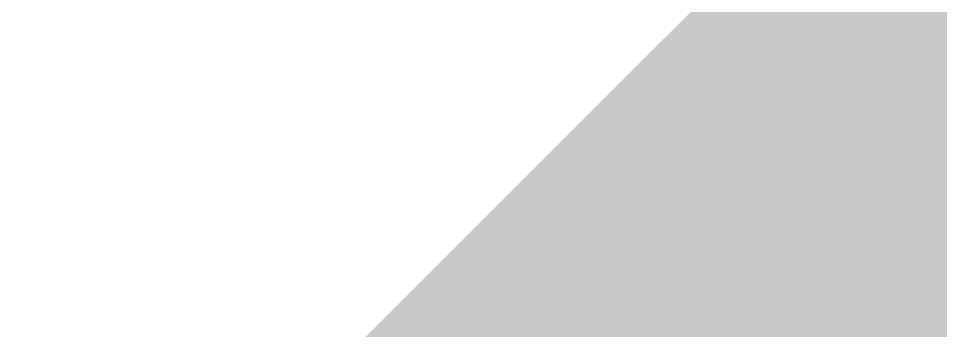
# Model space of a CAD drawing. Header units: millimetres. Extents: x 0 to 1189, y 0 to 841.
# Drawn here: x 1072.1647 to 1072.2323, y 60.3205 to 60.3434 of the extents above; entities that cross this region are included whole.
import ezdxf

# ---------------------------------------------------------------- set-up
doc = ezdxf.new("R2010")
doc.units = ezdxf.units.MM

msp = doc.modelspace()

# ---------------------------------------------------------------- hatches: boundary and pattern name
at = {"true_color": 0xd5a748}
msp.add_hatch(color=7, dxfattribs=at).paths.add_polyline_path([(1072.164707, 60.468851), (1072.164707, 60.452073), (1072.164707, 60.435518), (1072.164707, 60.419073), (1072.189873, 60.402295), (1072.214707, 60.38574), (1072.239374, 60.369295), (1072.222597, 60.352517), (1072.206042, 60.335962), (1072.189596, 60.319517), (1072.387176, 60.320699), (1072.580044, 60.297485), (1072.77394, 60.259758), (1072.815214, 60.250897), (1072.856498, 60.242079), (1072.897788, 60.233301), (1072.91915, 60.228808), (1072.940225, 60.22437), (1072.961155, 60.219961), (1073.160779, 60.184342), (1073.360851, 60.160437), (1073.563195, 60.145144), (1073.580488, 60.144139), (1073.597548, 60.143155), (1073.614492, 60.142182), (1074.286496, 60.119754), (1074.956471, 60.14124), (1075.624278, 60.219961), (1075.624278, 60.236738), (1075.624278, 60.253293), (1075.624278, 60.269739), (1075.525962, 60.270249), (1075.428995, 60.267253), (1075.331011, 60.259186), (1075.022517, 60.227825), (1074.713974, 60.213771), (1074.403722, 60.210503), (1074.350755, 60.210574), (1074.327622, 60.210606), (1074.314495, 60.210627), (1073.605792, 60.234191), (1072.912809, 60.312272), (1072.217796, 60.455137), (1072.199906, 60.459754), (1072.182249, 60.464316)])
at = {"true_color": 0xd5a84e}
msp.add_hatch(color=7, dxfattribs=at).paths.add_polyline_path([(1072.164707, 60.468851), (1072.164707, 60.452073), (1072.164707, 60.435518), (1072.164707, 60.419073), (1072.189873, 60.402295), (1072.214707, 60.38574), (1072.239374, 60.369295), (1072.222597, 60.352517), (1072.206042, 60.335962), (1072.189596, 60.319517), (1072.270556, 60.319675), (1072.350127, 60.315691), (1072.430721, 60.307072), (1072.525775, 60.295444), (1072.624579, 60.292218), (1072.811821, 60.294628), (1072.811821, 60.303016), (1072.811821, 60.311294), (1072.811821, 60.319517), (1072.613131, 60.361978), (1072.415159, 60.406901), (1072.217796, 60.455137), (1072.199906, 60.459754), (1072.182249, 60.464316)])

doc.saveas('drawing.dxf')
